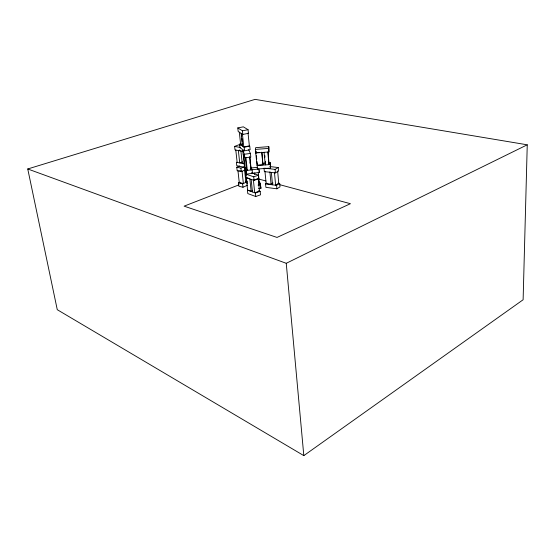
<?xml version="1.0" encoding="UTF-8"?>
<svg xmlns="http://www.w3.org/2000/svg" width="555" height="555" viewBox="0 0 555 555"><rect width="100%" height="100%" fill="white"/><g stroke="black" fill="none" stroke-linecap="round" stroke-linejoin="round"><path stroke-width="0.83" d="M527.25 144.806L523.122 299.755L303.814 455.627L57.269 309.697L27.75 168.97L255.071 99.373L527.25 144.806L286.248 263.299L27.75 168.97M257.277 163.676L257.333 169.039L270.431 168.068L270.313 162.698L268.682 162.823M270.431 168.068L270.313 162.698M256.022 151.182L255.709 152.965L268.904 151.966L268.793 146.645L255.668 147.644L255.349 149.406L257.034 165.182L262.931 164.745L262.029 152.736M268.904 151.966L268.793 146.645M257.333 169.039L257.534 167.79M266.816 183.157L265.554 183.92L265.894 187.361L276.903 188.804L280.004 186.855L279.692 183.407L278 183.192M265.554 183.92L276.577 185.335L279.692 183.407M264.95 171.245L266.15 183.566L271.083 184.198L273.039 182.997M264.007 168.096L264.353 171.592L275.426 172.91L278.561 171.037L278.242 167.534L269.737 166.555M264.86 168.2L275.1 169.386L278.242 167.534M239.989 182.227L238.497 182.873L238.879 186.272L242.986 187.236L247.447 185.28M238.497 182.873L242.611 183.816L247.086 181.88M239.781 166L236.77 167.242L237.151 170.69L241.286 171.585L245.039 170.017M236.77 167.242L240.912 168.123L243.916 166.875M242.438 161.824L239.725 162.934L238.373 150.551L239.739 150.01M238.976 184.857L184.1 206.162L277.021 237.429L350.427 203.706L279.345 184.579M243.423 151.529L235.015 149.899L234.633 146.402L238.74 144.82L240.419 145.132M260.163 191.315L255.39 192.994L247.426 190.101L247.794 193.584L255.758 196.519L260.517 194.833L260.163 191.315L258.561 190.747M251.158 191.336L249.84 178.793L246.26 177.558L247.592 190.039L251.158 191.336L252.643 190.816M251.304 172.758L258.533 175.172L253.725 176.795L245.712 174.083L246.087 177.621L254.093 180.375L258.894 178.738M244.575 150.835L250.132 149.683L249.764 146.111L244.2 147.255L239.552 144.154L239.933 147.685L244.575 150.835L244.2 147.255M239.552 144.154L241.12 143.835M242.84 134.442L248.439 133.325L248.064 129.697L243.34 126.831L237.797 127.921L238.185 131.507L242.84 134.442L242.452 130.807L237.797 127.921M242.452 130.807L248.064 129.697M244.436 166.604L246.177 170.565L252.109 169.754L252.476 173.306L246.552 174.117L244.81 170.114L243.236 154.366M246.746 167.811L245.067 168.04L243.721 155.428M248.605 149.704L250.423 153.43L250.798 157.037L244.824 157.842L243.09 154.054L242.708 150.495L244.394 150.266M242.708 150.495L244.443 154.234L250.423 153.43M258.533 188.533L260.968 188.256L260.198 182.907L260.455 185.474M251.311 167.978L256.993 167.346M251.672 169.802L259.032 168.977L259.386 172.473L252.039 173.299M258.068 185.099L260.621 184.815M255.349 149.406L268.571 148.4M255.772 152.625L259.157 152.375M262.168 163.309L265.422 163.066M256.979 165.529L270.098 164.557M234.633 146.402L240.523 147.519M244.686 163.489L242.188 162.969L240.849 150.578M244.748 163.975L236.381 162.233L236.763 165.681L245.123 167.45M239.573 170.732L242.049 171.266L243.374 183.49L239.26 182.54L237.922 170.371M245.49 181.207L246.781 181.499M259.275 179.182L265.963 180.979M250.582 166.465L252.109 169.754M250.451 168.713L250.999 169.906L249.674 157.183M258.963 170.635L259.386 172.473M260.538 186.334L260.968 188.256M259.386 184.302L258.942 181.395M245.99 172.099L246.323 173.944L246.101 171.842M235.792 150.051L237.151 162.4M239.316 132.145L240.586 143.946L242.667 145.327L242.479 143.634M240.912 168.123L241.286 171.585M242.611 183.816L242.986 187.236M245.941 157.689L247.287 170.413L246.489 168.616L245.331 157.655M242.438 134.192L243.798 146.992L249.361 145.847L248.036 133.075M244.443 154.234L244.824 157.842M246.177 170.565L246.552 174.117M246.052 172.439L246.226 174.076M247.044 180.992L247.273 183.906M245.74 171.772L246.177 175.824M246.344 177.447L246.691 180.694M241.397 133.457L241.668 136.003M241.938 138.542L242.299 141.934M241.12 133.36L242.486 146.111M244.602 170.205L245.907 182.394M249.896 157.148L250.943 167.235M249.472 156.926L249.646 158.598M250 161.949L250.173 163.628M251.144 179.355L252.456 191.926M254.613 173.007L254.78 174.652M253.725 176.795L254.093 180.375M255.39 192.994L255.758 196.519M258.283 172.598L259.525 184.94M255.966 151.515L256.132 153.18M256.382 155.684L256.722 159.021M256.972 161.519L257.222 164.023M258.366 175.671L258.699 178.939M261.696 152.181L262.931 164.745M264.818 155.553L264.978 157.225M265.38 161.387L265.297 164.911L264.076 152.334M271.353 172.425L272.526 184.815M268.183 151.945L268.995 164.634L267.794 152.049M269.903 171.835L271.083 184.198M275.1 169.386L275.426 172.91M276.577 185.335L276.903 188.804M274.489 172.799L275.641 185.217L278.756 183.289L277.625 170.926M286.248 263.299L303.814 455.627M259.476 191.073L254.71 192.751L253.406 180.139L258.207 178.502L259.476 191.073"/></g></svg>
